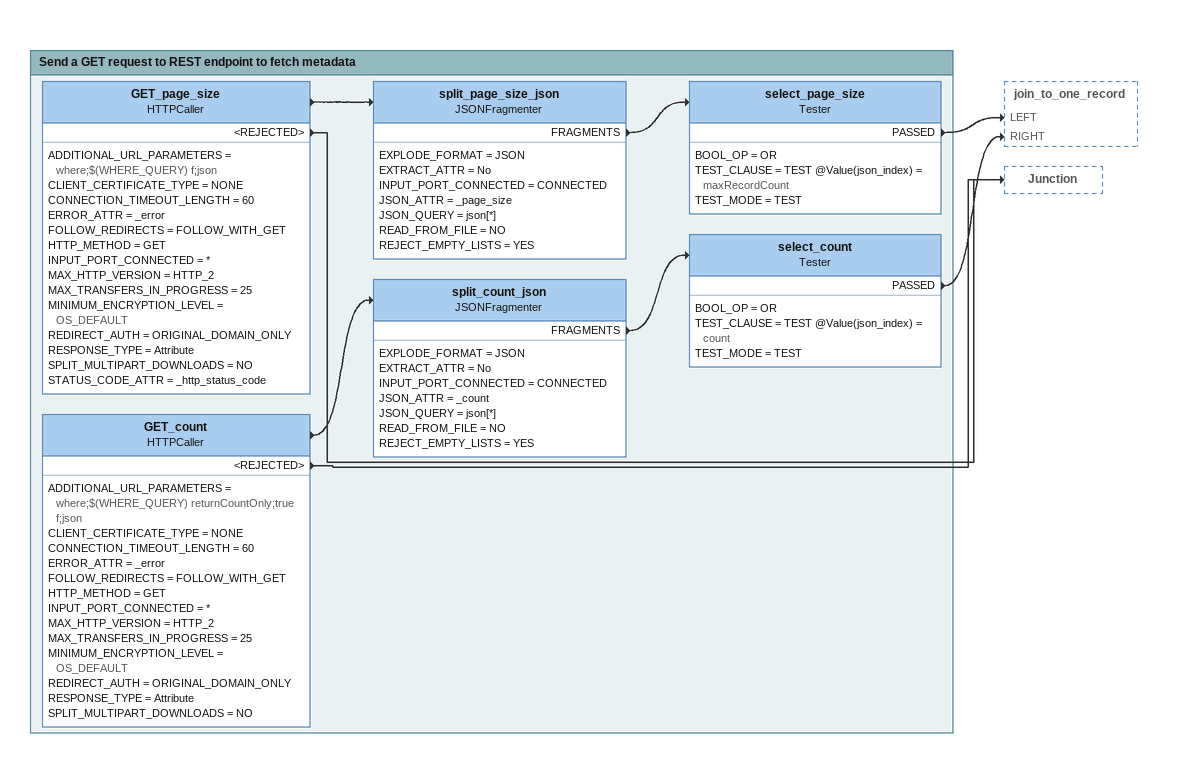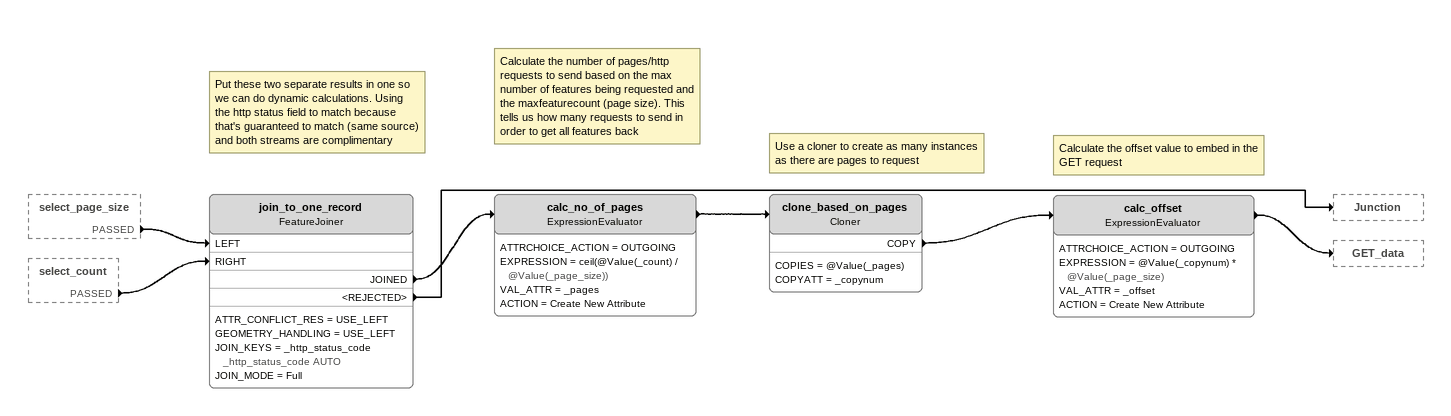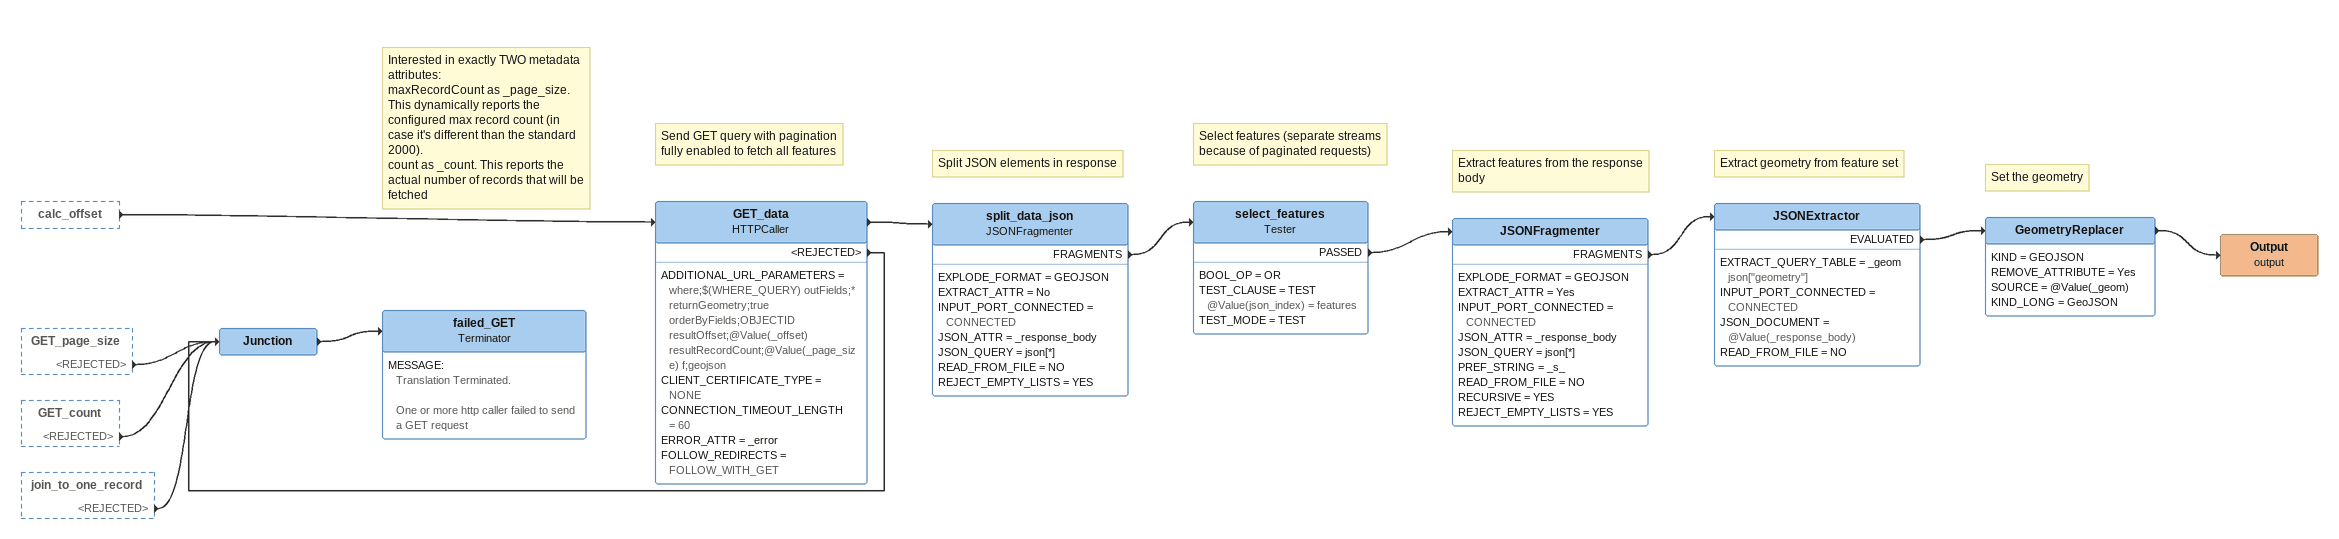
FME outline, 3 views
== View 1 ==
Bookmark: Send a GET request to REST endpoint to fetch metadata
GET_page_size: HTTPCaller
    ADDITIONAL_URL_PARAMETERS = where;$(WHERE_QUERY) f;json
    CLIENT_CERTIFICATE_TYPE = NONE
    CONNECTION_TIMEOUT_LENGTH = 60
    ERROR_ATTR = _error
    FOLLOW_REDIRECTS = FOLLOW_WITH_GET
    HTTP_METHOD = GET
    INPUT_PORT_CONNECTED = *
    MAX_HTTP_VERSION = HTTP_2
    MAX_TRANSFERS_IN_PROGRESS = 25
    MINIMUM_ENCRYPTION_LEVEL = OS_DEFAULT
    REDIRECT_AUTH = ORIGINAL_DOMAIN_ONLY
    RESPONSE_TYPE = Attribute
    SPLIT_MULTIPART_DOWNLOADS = NO
    STATUS_CODE_ATTR = _http_status_code
    -> split_page_size_json
    <REJECTED> -> Junction
split_page_size_json: JSONFragmenter
    EXPLODE_FORMAT = JSON
    EXTRACT_ATTR = No
    INPUT_PORT_CONNECTED = CONNECTED
    JSON_ATTR = _page_size
    JSON_QUERY = json[*]
    READ_FROM_FILE = NO
    REJECT_EMPTY_LISTS = YES
    FRAGMENTS -> select_page_size
select_page_size: Tester
    BOOL_OP = OR
    TEST_CLAUSE = TEST @Value(json_index) = maxRecordCount
    TEST_MODE = TEST
    PASSED -> join_to_one_record [LEFT]
GET_count: HTTPCaller
    ADDITIONAL_URL_PARAMETERS = where;$(WHERE_QUERY) returnCountOnly;true f;json
    CLIENT_CERTIFICATE_TYPE = NONE
    CONNECTION_TIMEOUT_LENGTH = 60
    ERROR_ATTR = _error
    FOLLOW_REDIRECTS = FOLLOW_WITH_GET
    HTTP_METHOD = GET
    INPUT_PORT_CONNECTED = *
    MAX_HTTP_VERSION = HTTP_2
    MAX_TRANSFERS_IN_PROGRESS = 25
    MINIMUM_ENCRYPTION_LEVEL = OS_DEFAULT
    REDIRECT_AUTH = ORIGINAL_DOMAIN_ONLY
    RESPONSE_TYPE = Attribute
    SPLIT_MULTIPART_DOWNLOADS = NO
    -> split_count_json
    <REJECTED> -> Junction
split_count_json: JSONFragmenter
    EXPLODE_FORMAT = JSON
    EXTRACT_ATTR = No
    INPUT_PORT_CONNECTED = CONNECTED
    JSON_ATTR = _count
    JSON_QUERY = json[*]
    READ_FROM_FILE = NO
    REJECT_EMPTY_LISTS = YES
    FRAGMENTS -> select_count
select_count: Tester
    BOOL_OP = OR
    TEST_CLAUSE = TEST @Value(json_index) = count
    TEST_MODE = TEST
    PASSED -> join_to_one_record [RIGHT]

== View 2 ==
select_page_size [outside]
    PASSED -> join_to_one_record [LEFT]
select_count [outside]
    PASSED -> join_to_one_record [RIGHT]
Note: Put these two separate results in one so we can do dynamic calculations. Using the http status field to match because that's guaranteed to match (same source) and both streams are complimentary
join_to_one_record: FeatureJoiner
    ATTR_CONFLICT_RES = USE_LEFT
    GEOMETRY_HANDLING = USE_LEFT
    JOIN_KEYS = _http_status_code _http_status_code AUTO
    JOIN_MODE = Full
    JOINED -> calc_no_of_pages
    <REJECTED> -> Junction
Note: Calculate the number of pages/http requests to send based on the max number of features being requested and the maxfeaturecount (page size). This tells us how many requests to send in order to get all features back
calc_no_of_pages: ExpressionEvaluator
    ATTRCHOICE_ACTION = OUTGOING
    EXPRESSION = ceil(@Value(_count) / @Value(_page_size))
    VAL_ATTR = _pages
    ACTION = Create New Attribute
    -> clone_based_on_pages
Note: Use a cloner to create as many instances as there are pages to request
clone_based_on_pages: Cloner
    COPIES = @Value(_pages)
    COPYATT = _copynum
    COPY -> calc_offset
Note: Calculate the offset value to embed in the GET request
calc_offset: ExpressionEvaluator
    ATTRCHOICE_ACTION = OUTGOING
    EXPRESSION = @Value(_copynum) * @Value(_page_size)
    VAL_ATTR = _offset
    ACTION = Create New Attribute
    -> GET_data

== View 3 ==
calc_offset [outside]
    -> GET_data
GET_page_size [outside]
    <REJECTED> -> Junction
GET_count [outside]
    <REJECTED> -> Junction
join_to_one_record [outside]
    <REJECTED> -> Junction
Note: Send GET query with pagination fully enabled to fetch all features
GET_data: HTTPCaller
    ADDITIONAL_URL_PARAMETERS = where;$(WHERE_QUERY) outFields;* returnGeometry;true orderByFields;OBJECTID resultOffset;@Value(_offset) resultRecordCount;@Value(_page_size) f;geojson
    CLIENT_CERTIFICATE_TYPE = NONE
    CONNECTION_TIMEOUT_LENGTH = 60
    ERROR_ATTR = _error
    FOLLOW_REDIRECTS = FOLLOW_WITH_GET
    -> split_data_json
    <REJECTED> -> Junction
Note: Split JSON elements in response
split_data_json: JSONFragmenter
    EXPLODE_FORMAT = GEOJSON
    EXTRACT_ATTR = No
    INPUT_PORT_CONNECTED = CONNECTED
    JSON_ATTR = _response_body
    JSON_QUERY = json[*]
    READ_FROM_FILE = NO
    REJECT_EMPTY_LISTS = YES
    FRAGMENTS -> select_features
Note: Select features (separate streams because of paginated requests)
select_features: Tester
    BOOL_OP = OR
    TEST_CLAUSE = TEST @Value(json_index) = features
    TEST_MODE = TEST
    PASSED -> JSONFragmenter
Note: Extract features from the response body
JSONFragmenter
    EXPLODE_FORMAT = GEOJSON
    EXTRACT_ATTR = Yes
    INPUT_PORT_CONNECTED = CONNECTED
    JSON_ATTR = _response_body
    JSON_QUERY = json[*]
    PREF_STRING = _s_
    READ_FROM_FILE = NO
    RECURSIVE = YES
    REJECT_EMPTY_LISTS = YES
    FRAGMENTS -> JSONExtractor
Note: Extract geometry from feature set
JSONExtractor
    EXTRACT_QUERY_TABLE = _geom json["geometry"]
    INPUT_PORT_CONNECTED = CONNECTED
    JSON_DOCUMENT = @Value(_response_body)
    READ_FROM_FILE = NO
    EVALUATED -> GeometryReplacer
Note: Set the geometry
GeometryReplacer
    KIND = GEOJSON
    REMOVE_ATTRIBUTE = Yes
    SOURCE = @Value(_geom)
    KIND_LONG = GeoJSON
    -> Output (output)
Output (output)
Junction
    -> failed_GET
Note: Interested in exactly TWO metadata attributes: / maxRecordCount as _page_size. This dynamically reports the configured max record count (in case it's different than the standard 2000). / count as _count. This reports the actual number of records that will be fetched
failed_GET: Terminator
    MESSAGE:
      Translation Terminated.

      One or more http caller failed to send a GET request
